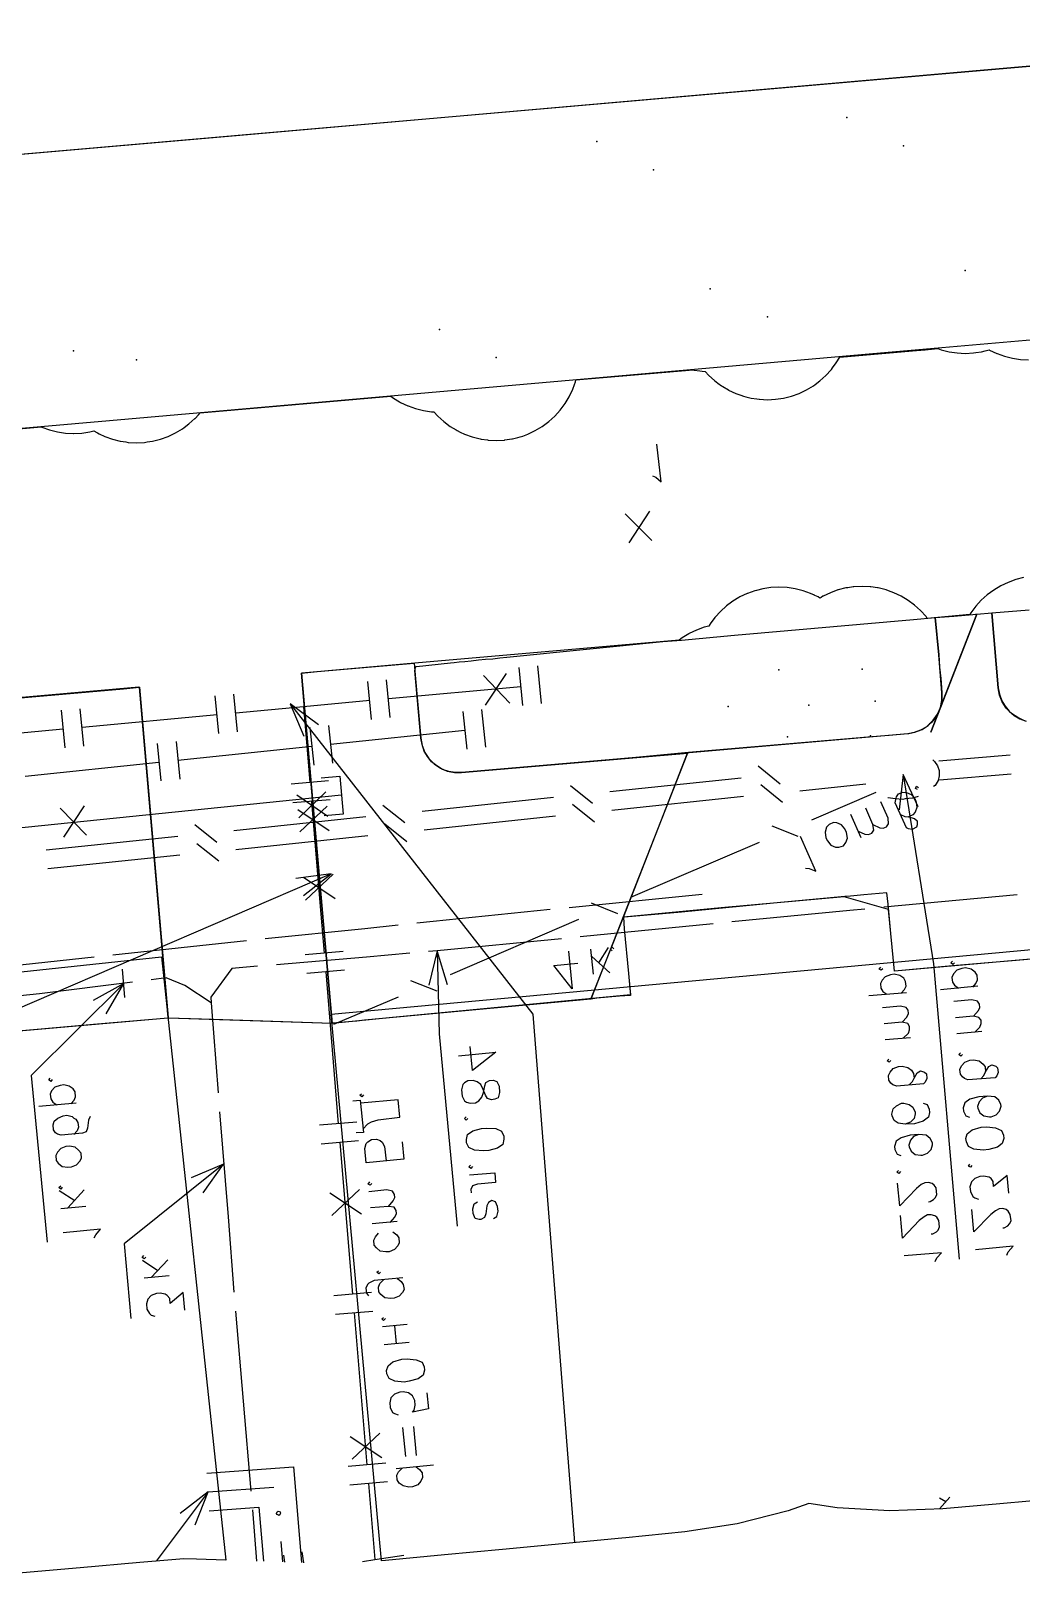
# Model space of a CAD drawing. Header units: metres. Extents: x 131 to 658, y 22 to 173.
# Drawn here: x 595.56 to 623.07, y 60.02 to 103.01 of the extents above; entities that cross this region are included whole.
import ezdxf

# ---------------------------------------------------------------- set-up
doc = ezdxf.new("R2010")
doc.units = ezdxf.units.M
for name, color, linetype in [('BOUNDARY', 7, 'Continuous'), ('BUILDING', 7, 'Continuous'), ('ELECTR_CABLE', 7, 'Continuous'), ('ELECTR_CABLE_COMM', 7, 'Continuous'), ('GAS', 7, 'Continuous'), ('GRASS', 7, 'Continuous'), ('HEAT', 7, 'Continuous'), ('ROAD', 7, 'Continuous'), ('SEWER', 7, 'Continuous'), ('SIDEWALK_PATH', 7, 'Continuous'), ('TREE', 7, 'Continuous'), ('WATER_PIPELINE', 7, 'Continuous')]:
    doc.layers.add(name, color=color, linetype=linetype)

msp = doc.modelspace()

# ---------------------------------------------------------------- linework, layer by layer
at = {"layer": 'BOUNDARY'}
msp.add_lwpolyline([(626.146, 77.463), (622.828, 77.174), (621.163, 77.03), (619.554, 76.886), (619.554, 76.886), (619.455, 77.929), (619.455, 77.929), (619.388, 78.595), (618.156, 78.95), (616.192, 78.772), (616.192, 78.772), (614.838, 78.65), (613.185, 78.495), (612.02, 78.384), (612.02, 78.384), (612.042, 78.062), (612.042, 78.062), (612.164, 76.819), (612.164, 76.819), (612.22, 76.231), (610.577, 76.065), (607.259, 75.754), (605.606, 75.599), (603.93, 75.432), (603.93, 75.432), (602.277, 75.488), (600.612, 75.543), (599.369, 75.576), (599.369, 75.576), (597.294, 75.399), (595.63, 75.255), (592.312, 74.966)], dxfattribs=at)
at = {"layer": 'BUILDING'}
for points in [[(624.128, 62.231), (622.481, 62.088), (620.894, 61.946), (619.429, 61.886), (617.965, 61.97), (617.179, 62.093), (616.602, 61.886), (615.181, 61.526), (613.732, 61.308), (612.09, 61.141), (611.976, 61.13), (608.66, 60.819), (607.049, 60.668), (605.413, 60.506), (605.303, 60.502), (603.902, 75.69), (656.776, 80.57)], [(498.951, 66.577), (599.188, 77.278), (600.977, 60.523), (600.162, 60.55), (599.809, 60.559), (598.581, 60.454), (596.927, 60.311), (593.614, 60.023)]]:
    msp.add_lwpolyline(points, dxfattribs=at)
at = {"layer": 'ELECTR_CABLE'}
for points in [[(610.511, 78.65), (614.206, 79.027)], [(622.961, 79.005), (619.255, 78.661)], [(606.283, 78.228), (606.738, 78.273), (606.738, 78.273), (609.989, 78.606)], [(618.733, 78.606), (618.312, 78.572), (618.312, 78.572), (615.038, 78.251)], [(602.066, 77.796), (604.84, 78.073), (604.84, 78.073), (605.761, 78.173)], [(614.517, 78.195), (610.821, 77.84)], [(597.838, 77.341), (601.544, 77.74)], [(606.083, 77.385), (604.885, 77.274), (604.885, 77.274), (602.377, 77.063)], [(610.3, 77.785), (606.849, 77.452), (606.849, 77.452), (606.605, 77.43)], [(606.849, 77.452), (606.616, 76.497)], [(607.137, 76.508), (606.849, 77.452), (606.849, 77.452), (606.904, 75.144), (606.904, 75.144), (607.404, 69.795)], [(610.5, 77.441), (610.599, 76.398), (610.599, 76.398), (610.089, 77.041), (610.089, 77.041), (610.755, 77.108)], [(611.188, 76.797), (611.121, 77.496)], [(611.343, 77.119), (611.609, 77.54)], [(611.709, 77.452), (611.665, 77.496), (611.665, 77.496), (611.709, 77.552), (611.709, 77.552), (611.753, 77.507)], [(593.621, 76.886), (597.317, 77.285)], [(601.855, 77.019), (601.145, 76.963), (601.145, 76.963), (600.557, 76.164), (600.557, 76.164), (600.568, 76.009)], [(611.642, 76.841), (611.143, 77.296)], [(598.382, 76.575), (595.796, 76.253), (595.796, 76.253), (594.72, 76.142)], [(597.649, 75.698), (598.138, 76.542), (598.138, 76.542), (595.563, 73.99), (595.563, 73.99), (596.007, 69.351)], [(598.138, 76.542), (597.283, 76.065)], [(598.171, 76.153), (598.104, 76.941)], [(600.568, 76.009), (599.836, 76.486), (599.836, 76.486), (599.314, 76.697), (599.314, 76.697), (598.903, 76.642)], [(600.568, 76.009), (600.757, 73.501)], [(607.437, 74.533), (608.48, 74.633), (608.48, 74.633), (607.825, 74.123), (607.825, 74.123), (607.759, 74.788)], [(596.151, 73.879), (596.107, 73.823), (596.107, 73.823), (596.052, 73.867), (596.052, 73.867), (596.096, 73.912)], [(596.662, 73.202), (596.762, 73.302), (596.762, 73.302), (596.795, 73.39), (596.795, 73.39), (596.784, 73.535), (596.784, 73.535), (596.728, 73.612), (596.728, 73.612), (596.617, 73.69), (596.617, 73.69), (596.473, 73.723), (596.473, 73.723), (596.373, 73.712), (596.373, 73.712), (596.218, 73.657), (596.218, 73.657), (596.129, 73.557), (596.129, 73.557), (596.096, 73.468), (596.096, 73.468), (596.107, 73.335), (596.107, 73.335), (596.162, 73.246), (596.162, 73.246), (596.273, 73.168)], [(608.58, 73.512), (608.546, 73.368), (608.546, 73.368), (608.447, 73.324), (608.447, 73.324), (608.358, 73.313), (608.358, 73.313), (608.247, 73.346), (608.247, 73.346), (608.191, 73.435), (608.191, 73.435), (608.125, 73.601), (608.125, 73.601), (608.058, 73.734), (608.058, 73.734), (607.958, 73.812), (607.958, 73.812), (607.847, 73.845), (607.847, 73.845), (607.703, 73.834), (607.703, 73.834), (607.603, 73.779), (607.603, 73.779), (607.559, 73.734), (607.559, 73.734), (607.526, 73.59), (607.526, 73.59), (607.537, 73.412), (607.537, 73.412), (607.603, 73.279), (607.603, 73.279), (607.659, 73.246), (607.659, 73.246), (607.759, 73.213), (607.759, 73.213), (607.914, 73.224), (607.914, 73.224), (608.003, 73.279), (608.003, 73.279), (608.092, 73.379), (608.092, 73.379), (608.136, 73.512), (608.136, 73.512), (608.169, 73.701), (608.169, 73.701), (608.203, 73.79), (608.203, 73.79), (608.302, 73.845), (608.302, 73.845), (608.402, 73.856), (608.402, 73.856), (608.502, 73.823), (608.502, 73.823), (608.569, 73.69), (608.569, 73.69), (608.58, 73.512)], [(596.817, 73.213), (595.774, 73.124)], [(597.206, 72.847), (597.161, 72.747), (597.161, 72.747), (597.128, 72.525), (597.128, 72.525), (597.095, 72.425), (597.095, 72.425), (596.995, 72.38), (596.995, 72.38), (596.396, 72.325), (596.396, 72.325), (596.296, 72.358), (596.296, 72.358), (596.24, 72.392), (596.24, 72.392), (596.185, 72.48), (596.185, 72.48), (596.174, 72.614), (596.174, 72.614), (596.207, 72.713), (596.207, 72.713), (596.307, 72.802), (596.307, 72.802), (596.451, 72.869), (596.451, 72.869), (596.551, 72.88), (596.551, 72.88), (596.706, 72.847), (596.706, 72.847), (596.751, 72.802), (596.751, 72.802), (596.806, 72.769), (596.806, 72.769), (596.862, 72.68), (596.862, 72.68), (596.884, 72.547), (596.884, 72.547), (596.839, 72.447), (596.839, 72.447), (596.751, 72.347)], [(600.801, 72.98), (601.034, 70.061), (601.034, 70.061), (601.2, 67.964)], [(607.703, 72.791), (607.648, 72.747), (607.648, 72.747), (607.603, 72.791), (607.603, 72.791), (607.648, 72.835)], [(608.702, 72.214), (608.669, 72.07), (608.669, 72.07), (608.524, 71.97), (608.524, 71.97), (608.28, 71.903), (608.28, 71.903), (608.136, 71.892), (608.136, 71.892), (607.881, 71.914), (607.881, 71.914), (607.725, 71.981), (607.725, 71.981), (607.659, 72.114), (607.659, 72.114), (607.659, 72.203), (607.659, 72.203), (607.692, 72.347), (607.692, 72.347), (607.836, 72.447), (607.836, 72.447), (608.08, 72.514), (608.08, 72.514), (608.225, 72.525), (608.225, 72.525), (608.48, 72.514), (608.48, 72.514), (608.635, 72.436), (608.635, 72.436), (608.702, 72.303), (608.702, 72.303), (608.702, 72.214)], [(596.961, 71.692), (596.95, 71.826), (596.95, 71.826), (596.884, 71.914), (596.884, 71.914), (596.784, 71.992), (596.784, 71.992), (596.629, 72.025), (596.629, 72.025), (596.529, 72.014), (596.529, 72.014), (596.384, 71.959), (596.384, 71.959), (596.296, 71.859), (596.296, 71.859), (596.251, 71.759), (596.251, 71.759), (596.262, 71.626), (596.262, 71.626), (596.318, 71.548), (596.318, 71.548), (596.429, 71.459), (596.429, 71.459), (596.584, 71.437), (596.584, 71.437), (596.684, 71.448), (596.684, 71.448), (596.828, 71.504), (596.828, 71.504), (596.917, 71.604), (596.917, 71.604), (596.961, 71.692)], [(600.346, 70.727), (600.912, 71.526), (600.912, 71.526), (598.149, 69.307), (598.149, 69.307), (598.337, 67.232)], [(600.912, 71.526), (600.013, 71.138)], [(607.825, 71.459), (607.781, 71.404), (607.781, 71.404), (607.725, 71.448), (607.725, 71.448), (607.77, 71.493)], [(607.747, 71.226), (608.447, 71.282), (608.447, 71.282), (608.469, 71.016), (608.469, 71.016), (607.969, 70.971), (607.969, 70.971), (607.825, 70.916), (607.825, 70.916), (607.781, 70.816), (607.781, 70.816), (607.792, 70.727)], [(596.429, 70.882), (596.384, 70.827), (596.384, 70.827), (596.329, 70.871), (596.329, 70.871), (596.384, 70.916)], [(596.773, 70.505), (596.34, 70.783)], [(597.039, 70.805), (596.584, 70.305)], [(608.413, 70.017), (608.502, 70.072), (608.502, 70.072), (608.546, 70.217), (608.546, 70.217), (608.524, 70.35), (608.524, 70.35), (608.469, 70.472), (608.469, 70.472), (608.369, 70.516), (608.369, 70.516), (608.269, 70.461), (608.269, 70.461), (608.225, 70.361), (608.225, 70.361), (608.203, 70.139), (608.203, 70.139), (608.158, 70.039), (608.158, 70.039), (608.058, 69.984), (608.058, 69.984), (608.014, 69.984), (608.014, 69.984), (607.903, 70.017), (607.903, 70.017), (607.847, 70.15), (607.847, 70.15), (607.836, 70.283), (607.836, 70.283), (607.87, 70.416), (607.87, 70.416), (607.969, 70.472)], [(597.084, 70.35), (596.384, 70.283)], [(597.317, 69.473), (597.361, 69.562), (597.361, 69.562), (597.494, 69.717), (597.494, 69.717), (596.451, 69.617)], [(598.748, 68.94), (598.704, 68.896), (598.704, 68.896), (598.648, 68.929), (598.648, 68.929), (598.693, 68.985)], [(599.081, 68.563), (598.659, 68.841)], [(599.358, 68.863), (598.903, 68.375)], [(599.403, 68.419), (598.704, 68.352)], [(599.836, 67.465), (599.791, 67.953), (599.791, 67.953), (599.425, 67.653), (599.425, 67.653), (599.414, 67.786), (599.414, 67.786), (599.347, 67.875), (599.347, 67.875), (599.292, 67.909), (599.292, 67.909), (599.148, 67.942), (599.148, 67.942), (599.048, 67.931), (599.048, 67.931), (598.903, 67.875), (598.903, 67.875), (598.804, 67.775), (598.804, 67.775), (598.77, 67.642), (598.77, 67.642), (598.781, 67.498), (598.781, 67.498), (598.848, 67.376), (598.848, 67.376), (598.903, 67.331), (598.903, 67.331), (599.003, 67.298)], [(601.245, 67.442), (601.666, 62.438)], [(601.711, 61.916), (601.83, 60.494)]]:
    msp.add_lwpolyline(points, dxfattribs=at)
at = {"layer": 'ELECTR_CABLE_COMM'}
for points in [[(616.381, 82.079), (615.77, 82.578)], [(620.62, 82.756), (620.664, 82.712), (620.664, 82.712), (620.753, 82.59), (620.753, 82.59), (620.797, 82.456), (620.797, 82.456), (620.797, 82.312), (620.797, 82.312), (620.764, 82.179), (620.764, 82.179), (620.686, 82.046), (620.686, 82.046), (620.642, 82.012)], [(622.773, 82.889), (620.786, 82.723)], [(615.293, 82.246), (611.642, 81.868)], [(619.799, 82.345), (619.688, 81.369)], [(620.209, 81.447), (619.799, 82.345), (619.799, 82.345), (620.642, 77.086), (620.642, 77.086), (621.352, 68.885)], [(622.795, 82.356), (620.808, 82.19)], [(610.078, 81.713), (606.427, 81.324)], [(611.165, 81.546), (610.555, 82.035)], [(615.36, 81.735), (611.698, 81.347)], [(616.447, 81.569), (615.837, 82.057)], [(618.755, 82.079), (616.925, 81.89)], [(619.033, 81.846), (617.246, 81.08)], [(619.788, 81.657), (619.577, 81.668), (619.577, 81.668), (619.377, 81.702), (619.377, 81.702), (619.366, 81.702)], [(619.721, 81.236), (619.843, 81.18), (619.843, 81.18), (619.943, 81.169), (619.943, 81.169), (620.109, 81.125), (620.109, 81.125), (620.187, 81.058), (620.187, 81.058), (620.187, 80.947), (620.187, 80.947), (620.165, 80.881), (620.165, 80.881), (620.043, 80.825), (620.043, 80.825), (619.943, 80.836), (619.943, 80.836), (619.887, 80.87), (619.887, 80.87), (619.577, 81.558), (619.577, 81.558), (619.588, 81.657), (619.588, 81.657), (619.61, 81.724), (619.61, 81.724), (619.665, 81.813), (619.665, 81.813), (619.788, 81.857), (619.788, 81.857), (619.887, 81.846), (619.887, 81.846), (620.021, 81.791), (620.021, 81.791), (620.12, 81.68), (620.12, 81.68), (620.154, 81.58), (620.154, 81.58), (620.176, 81.435), (620.176, 81.435), (620.132, 81.302), (620.132, 81.302), (620.065, 81.225), (620.065, 81.225), (619.943, 81.169)], [(620.209, 81.735), (620.054, 81.691), (620.054, 81.691), (619.854, 81.668), (619.854, 81.668), (619.788, 81.657)], [(620.198, 81.935), (620.143, 81.957), (620.143, 81.957), (620.165, 82.024), (620.165, 82.024), (620.22, 81.99)], [(605.95, 81.003), (605.339, 81.491)], [(611.221, 81.025), (610.61, 81.513)], [(618.545, 80.77), (618.733, 80.692), (618.733, 80.692), (618.833, 80.681), (618.833, 80.681), (618.922, 80.714), (618.922, 80.714), (618.977, 80.803), (618.977, 80.803), (618.955, 80.958), (618.955, 80.958), (618.755, 81.413)], [(618.955, 80.958), (619.144, 80.87), (619.144, 80.87), (619.244, 80.858), (619.244, 80.858), (619.333, 80.892), (619.333, 80.892), (619.388, 80.98), (619.388, 80.98), (619.377, 81.136), (619.377, 81.136), (619.177, 81.591)], [(600.723, 80.459), (600.113, 80.947)], [(604.862, 81.169), (601.2, 80.781)], [(606.005, 80.481), (605.395, 80.969)], [(610.133, 81.191), (606.482, 80.803)], [(616.88, 80.625), (616.159, 80.914)], [(618.012, 80.326), (618.134, 80.37), (618.134, 80.37), (618.201, 80.459), (618.201, 80.459), (618.245, 80.581), (618.245, 80.581), (618.223, 80.736), (618.223, 80.736), (618.178, 80.836), (618.178, 80.836), (618.079, 80.947), (618.079, 80.947), (617.957, 81.003), (617.957, 81.003), (617.857, 81.014), (617.857, 81.014), (617.735, 80.958), (617.735, 80.958), (617.668, 80.881), (617.668, 80.881), (617.624, 80.747), (617.624, 80.747), (617.646, 80.592), (617.646, 80.592), (617.69, 80.503), (617.69, 80.503), (617.79, 80.381), (617.79, 80.381), (617.912, 80.326), (617.912, 80.326), (618.012, 80.326)], [(618.633, 80.592), (618.345, 81.236)], [(599.636, 80.625), (595.985, 80.248)], [(600.779, 79.937), (600.168, 80.426)], [(604.918, 80.648), (601.256, 80.259)], [(615.793, 80.459), (612.22, 78.928)], [(617.08, 79.749), (617.18, 79.738), (617.18, 79.738), (617.368, 79.66), (617.368, 79.66), (616.947, 80.625)], [(599.691, 80.104), (596.029, 79.727)], [(611.864, 78.473), (611.132, 78.772)], [(610.777, 78.317), (607.204, 76.786)], [(619.233, 76.952), (619.188, 76.908), (619.188, 76.908), (619.133, 76.941), (619.133, 76.941), (619.177, 76.997)], [(621.219, 77.119), (621.175, 77.074), (621.175, 77.074), (621.119, 77.119), (621.119, 77.119), (621.163, 77.163)], [(621.729, 76.442), (621.818, 76.542), (621.818, 76.542), (621.863, 76.642), (621.863, 76.642), (621.851, 76.775), (621.851, 76.775), (621.796, 76.852), (621.796, 76.852), (621.685, 76.941), (621.685, 76.941), (621.53, 76.975), (621.53, 76.975), (621.43, 76.963), (621.43, 76.963), (621.286, 76.908), (621.286, 76.908), (621.197, 76.808), (621.197, 76.808), (621.152, 76.708), (621.152, 76.708), (621.163, 76.575), (621.163, 76.575), (621.219, 76.497), (621.219, 76.497), (621.33, 76.409)], [(606.849, 76.331), (606.116, 76.619)], [(619.743, 76.275), (619.832, 76.375), (619.832, 76.375), (619.876, 76.464), (619.876, 76.464), (619.865, 76.597), (619.865, 76.597), (619.81, 76.686), (619.81, 76.686), (619.699, 76.764), (619.699, 76.764), (619.543, 76.797), (619.543, 76.797), (619.443, 76.786), (619.443, 76.786), (619.299, 76.73), (619.299, 76.73), (619.21, 76.631), (619.21, 76.631), (619.166, 76.542), (619.166, 76.542), (619.177, 76.409), (619.177, 76.409), (619.233, 76.32), (619.233, 76.32), (619.344, 76.242)], [(605.761, 76.164), (603.964, 75.399)], [(619.887, 76.287), (618.844, 76.198)], [(621.874, 76.464), (620.831, 76.364)], [(621.752, 75.632), (621.885, 75.787), (621.885, 75.787), (621.929, 75.876), (621.929, 75.876), (621.918, 75.965), (621.918, 75.965), (621.863, 76.054), (621.863, 76.054), (621.707, 76.087), (621.707, 76.087), (621.208, 76.042)], [(619.765, 75.465), (619.898, 75.61), (619.898, 75.61), (619.943, 75.71), (619.943, 75.71), (619.932, 75.798), (619.932, 75.798), (619.876, 75.876), (619.876, 75.876), (619.721, 75.909), (619.721, 75.909), (619.222, 75.865)], [(619.799, 75.022), (619.943, 75.166), (619.943, 75.166), (619.976, 75.255), (619.976, 75.255), (619.976, 75.343), (619.976, 75.343), (619.921, 75.432), (619.921, 75.432), (619.765, 75.465), (619.765, 75.465), (619.266, 75.421)], [(621.785, 75.188), (621.929, 75.332), (621.929, 75.332), (621.962, 75.432), (621.962, 75.432), (621.962, 75.521), (621.962, 75.521), (621.896, 75.599), (621.896, 75.599), (621.752, 75.632), (621.752, 75.632), (621.252, 75.587)], [(619.998, 75.033), (619.299, 74.977)], [(621.985, 75.21), (621.286, 75.144)], [(619.455, 74.4), (619.41, 74.356), (619.41, 74.356), (619.355, 74.389), (619.355, 74.389), (619.399, 74.444)], [(621.441, 74.567), (621.397, 74.522), (621.397, 74.522), (621.341, 74.567), (621.341, 74.567), (621.385, 74.611)], [(621.951, 73.89), (622.04, 73.99), (622.04, 73.99), (622.085, 74.089), (622.085, 74.089), (622.173, 74.234), (622.173, 74.234), (622.262, 74.278), (622.262, 74.278), (622.373, 74.245), (622.373, 74.245), (622.417, 74.2), (622.417, 74.2), (622.44, 74.067), (622.44, 74.067), (622.395, 73.978), (622.395, 73.978), (622.351, 73.923), (622.351, 73.923), (621.596, 73.867), (621.596, 73.867), (621.496, 73.901), (621.496, 73.901), (621.441, 73.945), (621.441, 73.945), (621.385, 74.023), (621.385, 74.023), (621.374, 74.156), (621.374, 74.156), (621.419, 74.256), (621.419, 74.256), (621.508, 74.356), (621.508, 74.356), (621.652, 74.411), (621.652, 74.411), (621.752, 74.422), (621.752, 74.422), (621.907, 74.389), (621.907, 74.389), (622.018, 74.3), (622.018, 74.3), (622.073, 74.223), (622.073, 74.223), (622.085, 74.089)], [(619.965, 73.723), (620.054, 73.823), (620.054, 73.823), (620.098, 73.912), (620.098, 73.912), (620.187, 74.056), (620.187, 74.056), (620.276, 74.112), (620.276, 74.112), (620.387, 74.078), (620.387, 74.078), (620.442, 74.034), (620.442, 74.034), (620.453, 73.901), (620.453, 73.901), (620.409, 73.801), (620.409, 73.801), (620.365, 73.756), (620.365, 73.756), (619.621, 73.69), (619.621, 73.69), (619.51, 73.723), (619.51, 73.723), (619.455, 73.768), (619.455, 73.768), (619.399, 73.856), (619.399, 73.856), (619.388, 73.99), (619.388, 73.99), (619.432, 74.078), (619.432, 74.078), (619.521, 74.178), (619.521, 74.178), (619.665, 74.234), (619.665, 74.234), (619.765, 74.245), (619.765, 74.245), (619.921, 74.211), (619.921, 74.211), (620.032, 74.134), (620.032, 74.134), (620.087, 74.045), (620.087, 74.045), (620.098, 73.912)], [(620.353, 73.213), (620.464, 73.179), (620.464, 73.179), (620.52, 73.046), (620.52, 73.046), (620.531, 72.958), (620.531, 72.958), (620.498, 72.824), (620.498, 72.824), (620.353, 72.713), (620.353, 72.713), (620.109, 72.647), (620.109, 72.647), (619.854, 72.636), (619.854, 72.636), (619.654, 72.658), (619.654, 72.658), (619.543, 72.736), (619.543, 72.736), (619.488, 72.869), (619.488, 72.869), (619.477, 72.913), (619.477, 72.913), (619.521, 73.057), (619.521, 73.057), (619.61, 73.146), (619.61, 73.146), (619.754, 73.213), (619.754, 73.213), (619.81, 73.213), (619.81, 73.213), (619.965, 73.179), (619.965, 73.179), (620.065, 73.102), (620.065, 73.102), (620.132, 72.969), (620.132, 72.969), (620.132, 72.924), (620.132, 72.924), (620.098, 72.791), (620.098, 72.791), (619.998, 72.691), (619.998, 72.691), (619.854, 72.636)], [(622.14, 73.412), (621.996, 73.357), (621.996, 73.357), (621.907, 73.257), (621.907, 73.257), (621.863, 73.124), (621.863, 73.124), (621.874, 73.08), (621.874, 73.08), (621.929, 72.946), (621.929, 72.946), (622.04, 72.869), (622.04, 72.869), (622.196, 72.835), (622.196, 72.835), (622.24, 72.835), (622.24, 72.835), (622.384, 72.891), (622.384, 72.891), (622.473, 72.991), (622.473, 72.991), (622.517, 73.135), (622.517, 73.135), (622.506, 73.179), (622.506, 73.179), (622.451, 73.302), (622.451, 73.302), (622.34, 73.39), (622.34, 73.39), (622.14, 73.412), (622.14, 73.412), (621.896, 73.39), (621.896, 73.39), (621.652, 73.324), (621.652, 73.324), (621.508, 73.224), (621.508, 73.224), (621.463, 73.091), (621.463, 73.091), (621.474, 72.991), (621.474, 72.991), (621.541, 72.869), (621.541, 72.869), (621.641, 72.824)], [(620.231, 72.347), (620.087, 72.292), (620.087, 72.292), (619.998, 72.192), (619.998, 72.192), (619.954, 72.048), (619.954, 72.048), (619.965, 72.003), (619.965, 72.003), (620.021, 71.881), (620.021, 71.881), (620.132, 71.792), (620.132, 71.792), (620.287, 71.77), (620.287, 71.77), (620.331, 71.77), (620.331, 71.77), (620.475, 71.826), (620.475, 71.826), (620.575, 71.926), (620.575, 71.926), (620.609, 72.059), (620.609, 72.059), (620.609, 72.114), (620.609, 72.114), (620.542, 72.236), (620.542, 72.236), (620.431, 72.325), (620.431, 72.325), (620.231, 72.347), (620.231, 72.347), (619.987, 72.325), (619.987, 72.325), (619.743, 72.258), (619.743, 72.258), (619.599, 72.159), (619.599, 72.159), (619.554, 72.014), (619.554, 72.014), (619.566, 71.926), (619.566, 71.926), (619.632, 71.803), (619.632, 71.803), (619.732, 71.759)], [(622.595, 72.236), (622.551, 72.092), (622.551, 72.092), (622.417, 71.992), (622.417, 71.992), (622.173, 71.926), (622.173, 71.926), (622.018, 71.914), (622.018, 71.914), (621.763, 71.937), (621.763, 71.937), (621.607, 72.014), (621.607, 72.014), (621.552, 72.147), (621.552, 72.147), (621.541, 72.236), (621.541, 72.236), (621.574, 72.369), (621.574, 72.369), (621.718, 72.48), (621.718, 72.48), (621.962, 72.547), (621.962, 72.547), (622.118, 72.558), (622.118, 72.558), (622.362, 72.536), (622.362, 72.536), (622.528, 72.458), (622.528, 72.458), (622.584, 72.325), (622.584, 72.325), (622.595, 72.236)], [(621.707, 71.482), (621.663, 71.437), (621.663, 71.437), (621.607, 71.471), (621.607, 71.471), (621.652, 71.526)], [(619.721, 71.315), (619.677, 71.26), (619.677, 71.26), (619.621, 71.304), (619.621, 71.304), (619.665, 71.348)], [(620.498, 70.472), (620.542, 70.483), (620.542, 70.483), (620.642, 70.538), (620.642, 70.538), (620.686, 70.583), (620.686, 70.583), (620.731, 70.672), (620.731, 70.672), (620.709, 70.86), (620.709, 70.86), (620.653, 70.938), (620.653, 70.938), (620.598, 70.982), (620.598, 70.982), (620.498, 71.016), (620.498, 71.016), (620.398, 71.004), (620.398, 71.004), (620.298, 70.96), (620.298, 70.96), (620.165, 70.849), (620.165, 70.849), (619.699, 70.361), (619.699, 70.361), (619.643, 70.993)], [(622.728, 70.716), (622.684, 71.204), (622.684, 71.204), (622.306, 70.905), (622.306, 70.905), (622.295, 71.038), (622.295, 71.038), (622.24, 71.127), (622.24, 71.127), (622.184, 71.16), (622.184, 71.16), (622.029, 71.193), (622.029, 71.193), (621.929, 71.182), (621.929, 71.182), (621.785, 71.127), (621.785, 71.127), (621.696, 71.027), (621.696, 71.027), (621.652, 70.894), (621.652, 70.894), (621.663, 70.76), (621.663, 70.76), (621.729, 70.627), (621.729, 70.627), (621.785, 70.583), (621.785, 70.583), (621.885, 70.55)], [(620.575, 69.584), (620.62, 69.584), (620.62, 69.584), (620.72, 69.64), (620.72, 69.64), (620.764, 69.684), (620.764, 69.684), (620.808, 69.784), (620.808, 69.784), (620.786, 69.961), (620.786, 69.961), (620.731, 70.05), (620.731, 70.05), (620.675, 70.083), (620.675, 70.083), (620.575, 70.117), (620.575, 70.117), (620.475, 70.117), (620.475, 70.117), (620.376, 70.061), (620.376, 70.061), (620.242, 69.961), (620.242, 69.961), (619.776, 69.462), (619.776, 69.462), (619.721, 70.095)], [(622.562, 69.751), (622.606, 69.751), (622.606, 69.751), (622.706, 69.806), (622.706, 69.806), (622.75, 69.862), (622.75, 69.862), (622.795, 69.95), (622.795, 69.95), (622.773, 70.128), (622.773, 70.128), (622.717, 70.217), (622.717, 70.217), (622.662, 70.261), (622.662, 70.261), (622.562, 70.294), (622.562, 70.294), (622.462, 70.283), (622.462, 70.283), (622.362, 70.228), (622.362, 70.228), (622.229, 70.128), (622.229, 70.128), (621.763, 69.64), (621.763, 69.64), (621.707, 70.261)], [(622.673, 68.996), (622.717, 69.085), (622.717, 69.085), (622.85, 69.24), (622.85, 69.24), (621.807, 69.14)], [(620.686, 68.818), (620.731, 68.918), (620.731, 68.918), (620.864, 69.063), (620.864, 69.063), (619.821, 68.974)]]:
    msp.add_lwpolyline(points, dxfattribs=at)
at = {"layer": 'GAS'}
for points in [[(608.768, 85.153), (608.18, 84.276)], [(609.223, 84.265), (609.124, 85.319)], [(609.745, 84.321), (609.645, 85.364)], [(605.018, 83.877), (604.918, 84.931)], [(605.539, 83.932), (605.439, 84.975)], [(609.168, 84.787), (605.495, 84.454)], [(608.136, 85.097), (608.868, 84.332)], [(600.779, 83.488), (600.679, 84.531)], [(601.3, 83.533), (601.2, 84.576)], [(603.553, 83.732), (602.765, 84.31), (609.501, 75.687), (610.66, 61.007)], [(602.765, 84.31), (603.142, 83.411)], [(604.973, 84.409), (603.131, 84.232)], [(596.507, 83.089), (596.407, 84.132)], [(597.028, 83.133), (596.928, 84.176)], [(600.734, 84.01), (596.984, 83.655)], [(603.131, 84.232), (601.256, 84.054)], [(603.131, 84.232), (603.253, 82.811), (603.253, 82.811), (603.309, 82.123)], [(607.559, 84.099), (607.67, 83.056)], [(608.08, 84.154), (608.191, 83.111)], [(596.451, 83.61), (592.7, 83.255)], [(603.309, 83.655), (603.42, 82.612)], [(603.83, 83.71), (603.941, 82.667)], [(603.886, 83.189), (607.614, 83.577)], [(599.07, 83.211), (599.17, 82.168)], [(599.591, 83.266), (599.691, 82.223)], [(599.636, 82.745), (603.364, 83.133)], [(595.397, 82.301), (599.114, 82.689)], [(603.83, 82.168), (602.787, 82.079)], [(602.943, 81.779), (603.808, 81.191)], [(602.998, 81.147), (603.753, 81.868)], [(603.875, 81.646), (602.832, 81.558)], [(602.976, 81.38), (603.841, 80.792)], [(603.031, 80.759), (603.786, 81.469)], [(603.353, 81.602), (603.586, 78.794), (603.586, 78.794), (603.708, 77.385)], [(603.131, 78.983), (603.897, 79.593), (603.897, 79.593), (592.889, 74.844), (592.889, 74.844), (594.054, 62.427)], [(603.897, 79.593), (602.92, 79.46)], [(603.187, 78.861), (603.952, 79.582)], [(603.131, 79.494), (604.008, 78.905)], [(604.23, 77.43), (603.176, 77.341)], [(604.274, 76.908), (603.22, 76.819)], [(603.753, 76.864), (604.097, 72.647)], [(604.507, 73.279), (604.707, 73.302), (604.707, 73.302), (604.796, 72.403), (604.796, 72.403), (604.596, 72.392)], [(604.796, 73.446), (604.751, 73.39), (604.751, 73.39), (604.696, 73.435), (604.696, 73.435), (604.74, 73.479)], [(604.785, 72.491), (604.918, 72.647), (604.918, 72.647), (605.018, 72.702), (605.018, 72.702), (605.206, 72.758), (605.206, 72.758), (605.806, 72.824), (605.806, 72.824), (605.761, 73.313), (605.761, 73.313), (604.718, 73.213)], [(604.618, 72.691), (603.575, 72.602)], [(604.663, 72.17), (603.62, 72.081)], [(604.141, 72.125), (604.496, 67.909)], [(605.872, 72.147), (605.917, 71.659), (605.917, 71.659), (604.873, 71.559), (604.873, 71.559), (604.84, 71.959), (604.84, 71.959), (604.873, 72.092), (604.873, 72.092), (604.918, 72.147), (604.918, 72.147), (605.018, 72.203), (605.018, 72.203), (605.162, 72.214), (605.162, 72.214), (605.262, 72.181), (605.262, 72.181), (605.317, 72.136), (605.317, 72.136), (605.384, 72.014), (605.384, 72.014), (605.428, 71.615)], [(605.029, 70.982), (604.984, 70.938), (604.984, 70.938), (604.929, 70.971), (604.929, 70.971), (604.973, 71.027)], [(603.864, 70.727), (604.74, 70.139)], [(603.919, 70.095), (604.685, 70.816)], [(605.495, 70.35), (605.628, 70.505), (605.628, 70.505), (605.672, 70.594), (605.672, 70.594), (605.661, 70.683), (605.661, 70.683), (605.606, 70.771), (605.606, 70.771), (605.45, 70.805), (605.45, 70.805), (604.951, 70.749)], [(605.539, 69.906), (605.672, 70.05), (605.672, 70.05), (605.717, 70.15), (605.717, 70.15), (605.706, 70.239), (605.706, 70.239), (605.65, 70.328), (605.65, 70.328), (605.495, 70.35), (605.495, 70.35), (604.996, 70.305)], [(605.739, 69.928), (605.04, 69.862)], [(605.617, 69.64), (605.728, 69.562), (605.728, 69.562), (605.783, 69.473), (605.783, 69.473), (605.795, 69.34), (605.795, 69.34), (605.75, 69.251), (605.75, 69.251), (605.661, 69.151), (605.661, 69.151), (605.517, 69.085), (605.517, 69.085), (605.417, 69.085), (605.417, 69.085), (605.262, 69.107), (605.262, 69.107), (605.162, 69.196), (605.162, 69.196), (605.095, 69.273), (605.095, 69.273), (605.084, 69.407), (605.084, 69.407), (605.129, 69.506), (605.129, 69.506), (605.217, 69.606)], [(605.894, 68.363), (605.095, 68.286), (605.095, 68.286), (604.951, 68.219), (604.951, 68.219), (604.907, 68.175), (604.907, 68.175), (604.862, 68.075), (604.862, 68.075), (604.885, 67.942), (604.885, 67.942), (604.94, 67.864)], [(605.273, 68.519), (605.229, 68.474), (605.229, 68.474), (605.173, 68.519), (605.173, 68.519), (605.217, 68.563)], [(605.018, 67.953), (603.975, 67.864)], [(605.739, 68.341), (605.795, 68.308), (605.795, 68.308), (605.85, 68.264), (605.85, 68.264), (605.905, 68.175), (605.905, 68.175), (605.928, 68.042), (605.928, 68.042), (605.883, 67.953), (605.883, 67.953), (605.795, 67.853), (605.795, 67.853), (605.65, 67.798), (605.65, 67.798), (605.55, 67.786), (605.55, 67.786), (605.395, 67.809), (605.395, 67.809), (605.284, 67.897), (605.284, 67.897), (605.229, 67.975), (605.229, 67.975), (605.217, 68.108), (605.217, 68.108), (605.251, 68.208), (605.251, 68.208), (605.351, 68.308)], [(605.062, 67.431), (604.019, 67.343)], [(604.541, 67.387), (604.896, 63.17)], [(605.406, 67.232), (605.351, 67.176), (605.351, 67.176), (605.306, 67.221), (605.306, 67.221), (605.351, 67.265)], [(606.016, 67.065), (605.328, 66.999)], [(605.717, 66.532), (605.672, 67.032)], [(606.072, 66.566), (605.373, 66.499)], [(606.494, 65.8), (606.46, 65.656), (606.46, 65.656), (606.316, 65.556), (606.316, 65.556), (606.072, 65.489), (606.072, 65.489), (605.928, 65.467), (605.928, 65.467), (605.672, 65.489), (605.672, 65.489), (605.517, 65.567), (605.517, 65.567), (605.45, 65.7), (605.45, 65.7), (605.439, 65.789), (605.439, 65.789), (605.484, 65.922), (605.484, 65.922), (605.617, 66.033), (605.617, 66.033), (605.861, 66.1), (605.861, 66.1), (606.016, 66.111), (606.016, 66.111), (606.261, 66.089), (606.261, 66.089), (606.427, 66.022), (606.427, 66.022), (606.482, 65.889), (606.482, 65.889), (606.494, 65.8)], [(606.56, 65.168), (606.605, 64.724), (606.605, 64.724), (606.161, 64.635), (606.161, 64.635), (606.205, 64.69), (606.205, 64.69), (606.238, 64.824), (606.238, 64.824), (606.227, 64.957), (606.227, 64.957), (606.161, 65.09), (606.161, 65.09), (606.05, 65.168), (606.05, 65.168), (605.905, 65.201), (605.905, 65.201), (605.806, 65.19), (605.806, 65.19), (605.661, 65.134), (605.661, 65.134), (605.561, 65.034), (605.561, 65.034), (605.528, 64.89), (605.528, 64.89), (605.539, 64.757), (605.539, 64.757), (605.606, 64.624), (605.606, 64.624), (605.661, 64.591), (605.661, 64.591), (605.761, 64.557)], [(605.972, 63.403), (605.894, 64.202)], [(606.272, 63.425), (606.194, 64.235)], [(604.43, 63.958), (605.306, 63.37)], [(604.485, 63.326), (605.251, 64.047)], [(605.417, 63.215), (604.374, 63.126)], [(606.749, 63.159), (605.706, 63.059)], [(606.261, 63.115), (606.36, 63.037), (606.36, 63.037), (606.427, 62.948), (606.427, 62.948), (606.438, 62.815), (606.438, 62.815), (606.394, 62.715), (606.394, 62.715), (606.305, 62.615), (606.305, 62.615), (606.161, 62.56), (606.161, 62.56), (606.061, 62.549), (606.061, 62.549), (605.905, 62.582), (605.905, 62.582), (605.795, 62.66), (605.795, 62.66), (605.739, 62.749), (605.739, 62.749), (605.728, 62.882), (605.728, 62.882), (605.772, 62.97), (605.772, 62.97), (605.861, 63.07)], [(605.462, 62.693), (604.418, 62.604)], [(604.94, 62.649), (605.118, 60.54)], [(602.576, 60.662), (602.606, 60.468)], [(603.087, 60.751), (603.135, 60.45)], [(605.118, 60.54), (605.917, 60.662)], [(604.769, 60.484), (605.118, 60.54)]]:
    msp.add_lwpolyline(points, dxfattribs=at)
at = {"layer": 'GRASS'}
for points in [[(557.59, 96.305), (572.06, 97.559), (584.822, 98.68), (600.834, 100.067), (622.251, 101.942), (642.503, 103.707), (656.795, 104.95), (656.795, 104.883), (656.795, 104.827), (656.795, 98.846), (656.795, 97.337), (639.407, 95.817), (619.166, 94.052), (597.738, 92.177), (581.726, 90.779), (568.964, 89.658)], [(623.172, 83.843), (622.983, 83.932), (622.806, 84.043), (622.662, 84.187), (622.551, 84.365), (622.473, 84.554), (622.44, 84.753), (622.262, 86.84), (623.294, 86.928)]]:
    msp.add_lwpolyline(points, dxfattribs=at)
msp.add_lwpolyline([(620.686, 86.706), (620.786, 85.674), (620.808, 85.33), (620.842, 85.02), (620.864, 84.764), (620.875, 84.62), (620.875, 84.554), (620.875, 84.432), (620.864, 84.365), (620.842, 84.254), (620.764, 84.054), (620.686, 83.921), (620.664, 83.899), (620.575, 83.788), (620.531, 83.755), (620.431, 83.666), (620.276, 83.577), (620.098, 83.511), (619.921, 83.477), (619.41, 83.433), (618.811, 83.388), (613.829, 82.956), (612.364, 82.823), (611.842, 82.778), (607.526, 82.401), (607.348, 82.401), (607.17, 82.434), (606.993, 82.49), (606.838, 82.59), (606.693, 82.7), (606.582, 82.845), (606.482, 83), (606.427, 83.178), (606.394, 83.355), (606.227, 85.242), (606.249, 85.353), (606.272, 85.353), (607.215, 85.452), (607.315, 85.464), (607.459, 85.475), (607.614, 85.486), (607.792, 85.508), (607.992, 85.53), (608.191, 85.552), (608.391, 85.563), (608.591, 85.586), (608.78, 85.608), (613.118, 86.041), (613.64, 86.085), (615.105, 86.218), (620.087, 86.651)], close=True, dxfattribs=at)
at = {"layer": 'HEAT'}
for points in [[(600.446, 62.937), (602.854, 63.115), (603.076, 60.452)], [(600.124, 61.506), (600.479, 62.416), (599.036, 60.493)], [(600.479, 62.416), (599.702, 61.816)], [(600.479, 62.416), (602.31, 62.549)], [(600.512, 61.894), (601.888, 61.994), (602.019, 60.488)], [(602.456, 61.868), (602.482, 61.858), (602.494, 61.829), (602.484, 61.804), (602.484, 61.804), (602.474, 61.778), (602.445, 61.765), (602.419, 61.775), (602.419, 61.775), (602.394, 61.785), (602.381, 61.814), (602.391, 61.84), (602.391, 61.84), (602.401, 61.866), (602.43, 61.878), (602.456, 61.868)], [(602.499, 61.04), (602.547, 60.47)]]:
    msp.add_lwpolyline(points, dxfattribs=at)
at = {"layer": 'ROAD'}
for points in [[(594.814, 91.918), (595.842, 92.008), (595.843, 92.008), (595.862, 91.999), (596.075, 91.923), (596.294, 91.868), (596.517, 91.835), (596.742, 91.824), (596.742, 91.824), (596.743, 91.824), (596.754, 91.825), (596.968, 91.835), (597.191, 91.868), (597.306, 91.897), (597.306, 91.897), (597.307, 91.897), (597.385, 91.85), (597.405, 91.837), (597.406, 91.837), (597.458, 91.812), (597.609, 91.741), (597.61, 91.74), (597.822, 91.665), (597.823, 91.664), (598.041, 91.61), (598.042, 91.61), (598.195, 91.587), (598.264, 91.577), (598.265, 91.577), (598.49, 91.566), (598.491, 91.566), (598.715, 91.577), (598.716, 91.577), (598.785, 91.587), (598.938, 91.61), (598.939, 91.61), (599.157, 91.664), (599.158, 91.665), (599.37, 91.74), (599.371, 91.741), (599.522, 91.812), (599.574, 91.837), (599.575, 91.837), (599.767, 91.953), (599.768, 91.953), (599.817, 91.99), (599.949, 92.087), (599.95, 92.088), (600.116, 92.239), (600.117, 92.24), (600.213, 92.345), (600.258, 92.395), (600.259, 92.396), (600.26, 92.396), (605.556, 92.862), (605.558, 92.861), (605.635, 92.804), (605.796, 92.707), (605.828, 92.688), (605.828, 92.688), (605.829, 92.688), (606.033, 92.591), (606.033, 92.591), (606.033, 92.591), (606.037, 92.59), (606.246, 92.515), (606.465, 92.46), (606.688, 92.427), (606.688, 92.427), (606.688, 92.427), (606.712, 92.426), (606.754, 92.424), (606.754, 92.424), (606.754, 92.423), (606.862, 92.304), (606.863, 92.304), (606.863, 92.304), (607.03, 92.152), (607.211, 92.018), (607.372, 91.921), (607.404, 91.902), (607.404, 91.902), (607.405, 91.902), (607.487, 91.863), (607.608, 91.805), (607.609, 91.805), (607.821, 91.729), (607.822, 91.729), (607.892, 91.711), (608.04, 91.674), (608.041, 91.674), (608.066, 91.67), (608.245, 91.644), (608.263, 91.641), (608.264, 91.641), (608.488, 91.63), (608.489, 91.63), (608.714, 91.641), (608.715, 91.641), (608.73, 91.643), (608.918, 91.671), (608.937, 91.674), (608.938, 91.674), (609.086, 91.711), (609.157, 91.729), (609.157, 91.729), (609.225, 91.753), (609.369, 91.805), (609.369, 91.805), (609.369, 91.805), (609.369, 91.805), (609.574, 91.902), (609.767, 92.018), (609.948, 92.152), (610.116, 92.304), (610.267, 92.471), (610.402, 92.652), (610.518, 92.846), (610.614, 93.05), (610.614, 93.05), (610.614, 93.05), (610.615, 93.052), (610.661, 93.181), (610.69, 93.262), (610.69, 93.262), (610.701, 93.306), (610.702, 93.31), (610.702, 93.31), (610.703, 93.312), (610.703, 93.312), (610.704, 93.312), (613.959, 93.594), (613.96, 93.594), (613.96, 93.594), (613.962, 93.594), (613.962, 93.593), (613.987, 93.587), (613.988, 93.587), (614.141, 93.564), (614.211, 93.554), (614.292, 93.55), (614.293, 93.55), (614.293, 93.55), (614.397, 93.436), (614.397, 93.435), (614.397, 93.435), (614.556, 93.292), (614.564, 93.284), (614.681, 93.198), (614.696, 93.186), (614.711, 93.175), (614.745, 93.15), (614.746, 93.149), (614.746, 93.149), (614.784, 93.126), (614.939, 93.034), (614.94, 93.033), (614.94, 93.033), (614.943, 93.031), (615.143, 92.937), (615.143, 92.937), (615.143, 92.937), (615.143, 92.937), (615.288, 92.885), (615.355, 92.861), (615.356, 92.861), (615.426, 92.843), (615.574, 92.806), (615.575, 92.806), (615.728, 92.783), (615.798, 92.773), (615.799, 92.773), (616.023, 92.762), (616.024, 92.762), (616.248, 92.773), (616.249, 92.773), (616.319, 92.783), (616.472, 92.806), (616.473, 92.806), (616.691, 92.861), (616.692, 92.861), (616.903, 92.937), (616.904, 92.937), (617.056, 93.009), (617.107, 93.033), (617.108, 93.034), (617.301, 93.149), (617.302, 93.15), (617.351, 93.186), (617.482, 93.284), (617.482, 93.284), (617.483, 93.284), (617.649, 93.435), (617.65, 93.436), (617.793, 93.594), (617.801, 93.603), (617.801, 93.603), (617.802, 93.603), (617.836, 93.65), (617.936, 93.784), (617.936, 93.785), (618.032, 93.944), (618.032, 93.945), (618.034, 93.946), (620.164, 94.13), (620.165, 94.13), (620.409, 94.152), (620.757, 94.183), (620.758, 94.183), (620.759, 94.183), (620.76, 94.182), (620.855, 94.149), (620.856, 94.148), (621.074, 94.094), (621.227, 94.071), (621.297, 94.061), (621.298, 94.061), (621.522, 94.05), (621.523, 94.05), (621.748, 94.061), (621.749, 94.061), (621.818, 94.071), (621.971, 94.094), (621.972, 94.094), (622.076, 94.12), (622.185, 94.147), (622.186, 94.147), (622.187, 94.147), (622.187, 94.147), (622.197, 94.141), (622.197, 94.141), (622.197, 94.141), (622.198, 94.141), (622.402, 94.044), (622.402, 94.044), (622.402, 94.044), (622.406, 94.043), (622.615, 93.968), (622.834, 93.913), (623.057, 93.88), (623.057, 93.88), (623.057, 93.88), (623.282, 93.869)], [(623.143, 87.818), (622.924, 87.763), (622.711, 87.687), (622.507, 87.59), (622.313, 87.474), (622.132, 87.34), (621.965, 87.188), (621.813, 87.021), (621.679, 86.84), (621.649, 86.791), (621.648, 86.79), (621.647, 86.79), (620.467, 86.687), (620.466, 86.687), (620.466, 86.687), (620.431, 86.734), (620.28, 86.901), (620.112, 87.053), (619.931, 87.187), (619.738, 87.303), (619.533, 87.4), (619.389, 87.452), (619.321, 87.476), (619.321, 87.476), (619.102, 87.531), (619.101, 87.531), (619.101, 87.531), (619.082, 87.534), (618.894, 87.562), (618.879, 87.564), (618.878, 87.564), (618.653, 87.575), (618.652, 87.575), (618.428, 87.564), (618.427, 87.564), (618.409, 87.561), (618.256, 87.538), (618.204, 87.531), (618.204, 87.531), (617.986, 87.476), (617.985, 87.476), (617.773, 87.4), (617.773, 87.4), (617.773, 87.4), (617.569, 87.303), (617.568, 87.303), (617.568, 87.303), (617.561, 87.299), (617.514, 87.27), (617.481, 87.251), (617.48, 87.251), (617.48, 87.251), (617.43, 87.281), (617.337, 87.325), (617.335, 87.326), (617.333, 87.327), (617.225, 87.378), (617.013, 87.454), (616.794, 87.509), (616.571, 87.542), (616.57, 87.542), (616.57, 87.542), (616.345, 87.553), (616.344, 87.553), (616.12, 87.542), (616.12, 87.542), (616.12, 87.542), (615.897, 87.509), (615.722, 87.465), (615.677, 87.454), (615.677, 87.454), (615.472, 87.38), (615.465, 87.378), (615.465, 87.378), (615.465, 87.378), (615.261, 87.281), (615.26, 87.281), (615.26, 87.281), (615.228, 87.262), (615.067, 87.165), (615.067, 87.165), (615.066, 87.165), (615.029, 87.137), (614.886, 87.031), (614.719, 86.879), (614.719, 86.879), (614.718, 86.879), (614.575, 86.721), (614.567, 86.712), (614.567, 86.712), (614.566, 86.711), (614.432, 86.531), (614.432, 86.53), (614.423, 86.515), (614.397, 86.472), (614.397, 86.471), (614.397, 86.471), (614.27, 86.439), (614.269, 86.439), (614.057, 86.363), (614.057, 86.363), (614.057, 86.363), (613.853, 86.266), (613.852, 86.266), (613.852, 86.266), (613.841, 86.259), (613.659, 86.15), (613.57, 86.084), (613.569, 86.084), (613.568, 86.084), (606.227, 85.441), (603.086, 85.168), (603.084, 85.168), (603.084, 85.167), (603.08, 85.165), (603.078, 85.162), (603.077, 85.159), (603.076, 85.158), (603.077, 85.156), (603.087, 85.076), (603.087, 85.075), (603.087, 85.054), (603.087, 85.053), (603.087, 85.052), (603.93, 75.434), (603.93, 75.433), (603.93, 75.432), (603.929, 75.432), (603.928, 75.432), (599.371, 75.576), (599.37, 75.576), (599.369, 75.577), (599.369, 75.578), (599.369, 75.598), (599.369, 75.599), (599.369, 75.6), (599.358, 75.687), (598.571, 84.764), (598.571, 84.766), (598.571, 84.767), (598.569, 84.77), (598.566, 84.773), (598.562, 84.774), (598.561, 84.774), (598.559, 84.774), (593.099, 84.298)]]:
    msp.add_lwpolyline(points, dxfattribs=at)
at = {"layer": 'SEWER'}
for points in [[(612.83, 90.646), (612.919, 90.612), (612.919, 90.612), (613.074, 90.479), (613.074, 90.479), (612.952, 91.522)], [(612.808, 88.848), (612.075, 89.592)], [(612.186, 88.782), (612.752, 89.669)], [(620.986, 62.138), (620.808, 62.238)], [(620.809, 61.942), (621.097, 62.271)]]:
    msp.add_lwpolyline(points, dxfattribs=at)
at = {"layer": 'SIDEWALK_PATH'}
for points in [[(656.795, 104.95), (495.681, 90.901)], [(629.075, 77.718), (622.595, 77.152), (619.554, 76.886), (619.455, 77.929), (619.377, 78.75), (619.344, 79.061), (618.7, 79.005), (618.334, 78.972), (618.178, 78.961), (616.192, 78.772), (613.64, 78.528), (612.053, 78.384), (612.042, 78.384), (612.02, 78.384), (613.806, 82.945), (613.829, 82.956), (613.851, 82.956), (619.921, 83.488), (619.954, 83.488), (620.12, 83.522), (620.32, 83.599), (620.487, 83.71), (620.631, 83.855), (620.753, 84.021), (620.831, 84.21), (620.564, 83.522), (621.84, 86.806), (622.262, 86.84), (622.44, 84.753), (622.473, 84.576), (622.539, 84.398), (622.628, 84.243), (622.739, 84.11), (622.883, 83.988), (623.039, 83.899), (623.216, 83.832)], [(574.491, 82.667), (598.127, 84.731), (598.57, 84.776), (599.369, 75.599), (599.369, 75.576), (599.358, 75.576), (594.365, 75.144)]]:
    msp.add_lwpolyline(points, dxfattribs=at)
for points in [[(620.875, 84.62), (620.786, 85.674), (620.686, 86.706), (621.208, 86.751), (621.729, 86.795), (621.807, 86.806), (621.84, 86.806), (620.831, 84.21), (620.875, 84.409)], [(606.205, 85.441), (606.227, 85.242), (606.238, 85.108), (606.394, 83.355), (606.427, 83.155), (606.505, 82.956), (606.616, 82.789), (606.76, 82.645), (606.937, 82.523), (607.126, 82.445), (607.326, 82.401), (607.526, 82.401), (613.806, 82.945), (611.121, 76.109), (604.829, 75.521), (604.618, 75.499), (604.385, 75.476), (604.163, 75.454), (603.941, 75.443), (603.93, 75.432), (603.153, 84.298), (603.076, 85.164), (603.509, 85.208)], [(612.164, 76.819), (612.22, 76.209), (611.909, 76.187), (611.287, 76.131), (611.121, 76.109), (612.02, 78.384), (612.042, 78.062)]]:
    msp.add_lwpolyline(points, close=True, dxfattribs=at)
at = {"layer": 'TREE'}
for p in [(618.226, 100.598), (611.28, 99.932), (619.808, 99.811), (612.861, 99.146), (621.523, 96.349), (614.437, 95.843), (616.024, 95.062), (606.913, 94.716), (596.743, 94.124), (598.49, 93.865), (608.489, 93.93), (616.345, 85.253), (618.653, 85.275), (617.17, 84.273), (619.016, 84.382), (614.937, 84.238), (616.579, 83.399), (618.887, 83.422)]:
    msp.add_point(p, dxfattribs=at)
at = {"layer": 'WATER_PIPELINE'}
for points in [[(603.62, 82.257), (604.141, 82.301), (604.141, 82.301), (604.23, 81.247), (604.23, 81.247), (603.708, 81.202)], [(583.701, 79.693), (604.185, 81.779)], [(597.106, 80.659), (596.373, 81.413)], [(596.473, 80.603), (597.05, 81.48)]]:
    msp.add_lwpolyline(points, dxfattribs=at)

doc.saveas('drawing.dxf')
